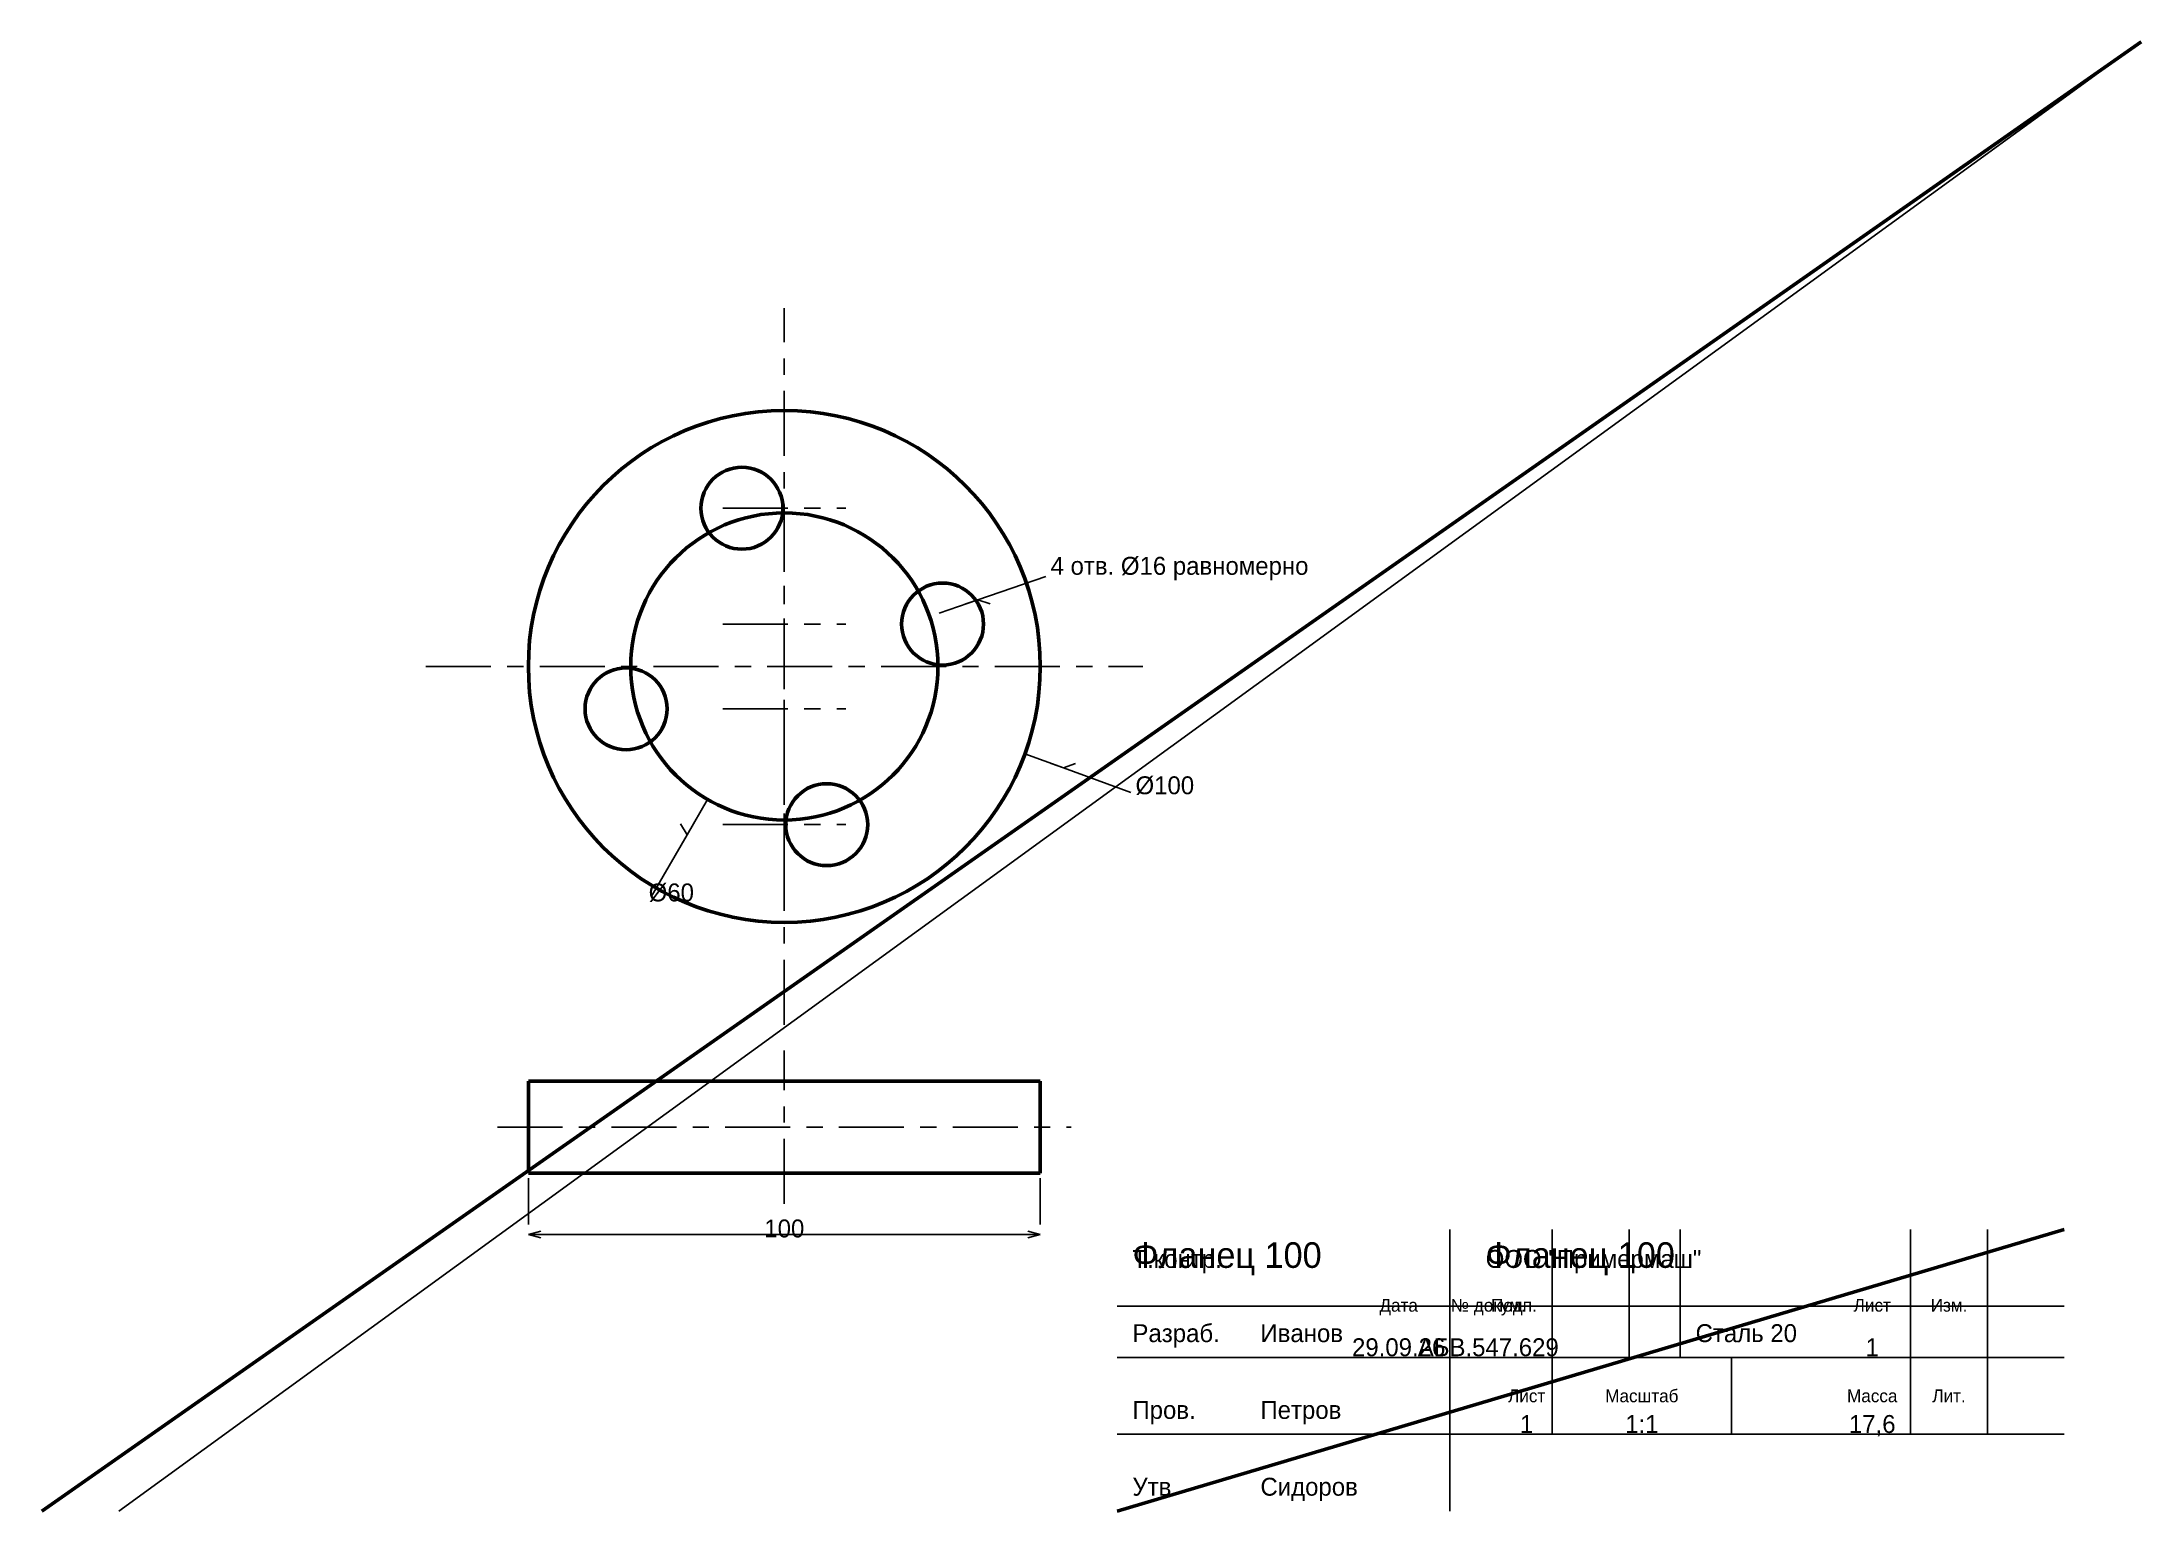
# Model space of a CAD drawing. Header units: millimetres. Extents: x 5 to 415, y 5 to 292.
import ezdxf
from ezdxf.enums import TextEntityAlignment as Align

# ---------------------------------------------------------------- set-up
doc = ezdxf.new("R2010")
doc.units = ezdxf.units.MM
doc.linetypes.add('CENTER', pattern=[22.225, 12.7, -3.175, 3.175, -3.175])
doc.linetypes.add('DASHED', pattern=[9, 6, -3])
for name, color, linetype, lineweight in [('AXIS', 7, 'CENTER', 25), ('DIMS', 7, 'CONTINUOUS', 25), ('MAIN', 7, 'CONTINUOUS', 50), ('TEXT', 7, 'CONTINUOUS', 25), ('THIN', 7, 'CONTINUOUS', 25)]:
    doc.layers.add(name, color=color, linetype=linetype, lineweight=lineweight)

msp = doc.modelspace()

# ---------------------------------------------------------------- linework, layer by layer
at = {"layer": 'AXIS', "linetype": 'CENTER', "lineweight": 25}
for p, q in [((150, 100), (150, 240)), ((150, 188.91), (150, 212.91)), ((138, 200.91), (162, 200.91)), ((150, 166.282), (150, 190.282)), ((138, 178.282), (162, 178.282)), ((150, 149.718), (150, 173.718)), ((80, 170), (220, 170)), ((138, 161.718), (162, 161.718)), ((150, 127.09), (150, 151.09)), ((138, 139.09), (162, 139.09)), ((150, 65), (150, 95)), ((94, 80), (206, 80))]:
    msp.add_line(p, q, dxfattribs=at)
at = {"layer": 'DIMS', "linetype": 'CONTINUOUS', "lineweight": 25}
for p, q in [((187.821, 183.023), (201.058, 187.581)), ((180.257, 180.418), (187.821, 183.023)), ((187.821, 183.023), (185.457, 182.209)), ((187.821, 183.023), (190.185, 182.209)), ((196.985, 152.899), (204.502, 150.163)), ((204.502, 150.163), (202.153, 151.018)), ((204.502, 150.163), (206.851, 151.018)), ((204.502, 150.163), (217.658, 145.375)), ((135, 144.019), (131, 137.091)), ((131, 137.091), (124, 124.967)), ((131, 137.091), (129.75, 139.256)), ((131, 137.091), (132.25, 139.256)), ((100, 70), (100, 61)), ((200, 70), (200, 61)), ((100, 59), (102.415, 59.647)), ((100, 59), (200, 59)), ((100, 59), (102.415, 58.353)), ((200, 59), (197.585, 59.647)), ((200, 59), (197.585, 58.353))]:
    msp.add_line(p, q, dxfattribs=at)
at = {"layer": 'MAIN', "linetype": 'CONTINUOUS', "lineweight": 50}
for p, q in [((5, 5), (415, 292)), ((100, 89), (200, 89)), ((100, 71), (100, 89)), ((200, 71), (200, 89)), ((100, 71), (200, 71)), ((215, 5), (400, 60))]:
    msp.add_line(p, q, dxfattribs=at)
for centre, radius in [((150, 170), 50), ((141.718, 200.91), 8), ((150, 170), 30), ((180.91, 178.282), 8), ((119.09, 161.718), 8), ((158.282, 139.09), 8)]:
    msp.add_circle(centre, radius, dxfattribs=at)
at = {"layer": 'THIN', "linetype": 'CONTINUOUS', "lineweight": 25}
for p, q in [((20, 5), (415, 292)), ((280, 5), (280, 60)), ((300, 35), (300, 60)), ((315, 35), (315, 60)), ((325, 35), (325, 60)), ((370, 35), (370, 60)), ((385, 35), (385, 60)), ((215, 45), (400, 45)), ((215, 35), (400, 35)), ((300, 20), (300, 35)), ((335, 20), (335, 35)), ((370, 20), (370, 35)), ((385, 20), (385, 35)), ((215, 20), (400, 20))]:
    msp.add_line(p, q, dxfattribs=at)
at = {"layer": 'THIN', "linetype": 'DASHED', "lineweight": 25}
for p, q in [((100, 71), (110, 71)), ((190, 71), (200, 71))]:
    msp.add_line(p, q, dxfattribs=at)

# ---------------------------------------------------------------- texts
at = {"layer": 'DIMS', "linetype": 'CONTINUOUS', "lineweight": 25}
for s, p in [('4 отв. %%c16 равномерно', (202.004, 187.906)), ('%%c100', (218.598, 145.033)), ('%%c60', (123.5, 124.101))]:
    msp.add_text(s, height=3.5, dxfattribs=at).set_placement(p)
msp.add_text('100', height=3.5, dxfattribs=at).set_placement((150, 60.2), align=Align.MIDDLE_CENTER)
at = {"layer": 'TEXT', "linetype": 'CONTINUOUS', "lineweight": 25}
for s, height, p in [('Фланец 100', 5, (218, 52.5)), ('Фланец 100', 5, (287, 52.5)), ('Т.контр.', 3.5, (218, 52.5)), ('ООО "Примермаш"', 3.5, (287, 52.5)), ('Разраб.', 3.5, (218, 38)), ('Иванов', 3.5, (243, 38)), ('Сталь 20', 3.5, (328, 38)), ('Пров.', 3.5, (218, 23)), ('Петров', 3.5, (243, 23)), ('Утв.', 3.5, (218, 8)), ('Сидоров', 3.5, (243, 8))]:
    msp.add_text(s, height=height, dxfattribs=at).set_placement(p)
for s, height, p in [('Дата', 2.5, (270, 45.2)), ('№ докум.', 2.5, (287.5, 45.2)), ('Подп.', 2.5, (292.5, 45.2)), ('Лист', 2.5, (362.5, 45.2)), ('Изм.', 2.5, (377.5, 45.2)), ('29.09.26', 3.5, (270, 37)), ('АБВ.547.629', 3.5, (287.5, 37)), ('1', 3.5, (362.5, 37)), ('Лист', 2.5, (295, 27.5)), ('Масштаб', 2.5, (317.5, 27.5)), ('Масса', 2.5, (362.5, 27.5)), ('Лит.', 2.5, (377.5, 27.5)), ('1', 3.5, (295, 22)), ('1:1', 3.5, (317.5, 22)), ('17,6', 3.5, (362.5, 22))]:
    msp.add_text(s, height=height, dxfattribs=at).set_placement(p, align=Align.MIDDLE_CENTER)

doc.saveas('drawing.dxf')
